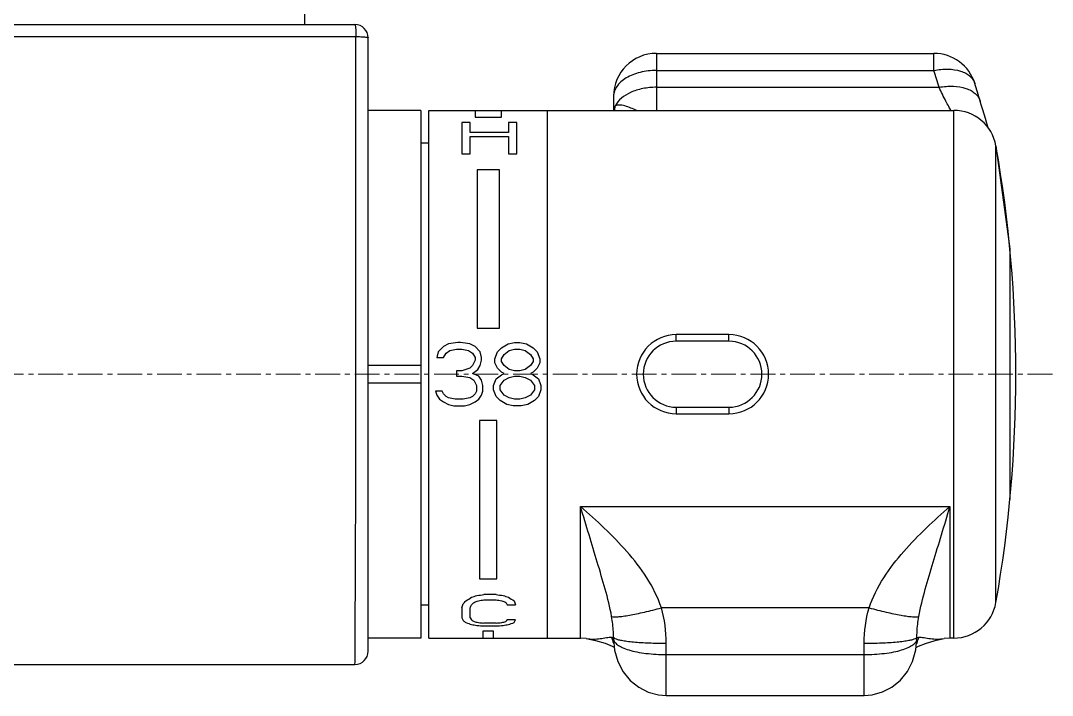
# Model space of a CAD drawing. Extents: x 0 to 3160, y 0 to 2315.
# Drawn here: x 1120.7 to 1199, y 1905.8 to 1956.9 of the extents above; entities that cross this region are included whole.
import ezdxf

# ---------------------------------------------------------------- set-up
doc = ezdxf.new("R2010")
doc.units = 0
doc.header["$LTSCALE"] = 10
doc.header["$MEASUREMENT"] = 0
doc.linetypes.add('CENTER', pattern=[0.6, 0.375, -0.075, 0.075, -0.075])
doc.linetypes.add('CENTER2', pattern=[28.575, 19.05, -3.175, 3.175, -3.175])
doc.layers.add('Cneter', color=1, linetype='CENTER2', lineweight=13)
doc.layers.add('DEF_LAYER_ASSEM_MEMBER', color=7, linetype='CONTINUOUS')

msp = doc.modelspace()

# ---------------------------------------------------------------- linework, layer by layer
at = {"layer": 'Cneter', "linetype": 'CENTER', "lineweight": 5, "ltscale": 0.5}
msp.add_line((1198.954, 1930.103), (1001.183, 1930.103), dxfattribs=at)
at = {"layer": 'DEF_LAYER_ASSEM_MEMBER', "color": 7, "linetype": 'Continuous'}
for p, q in [((1142.288, 1956.603), (1142.288, 1963.703)), ((1090.588, 1956.603), (1146.088, 1956.603)), ((1147.088, 1909.099), (1147.088, 1955.603)), ((1168.938, 1954.419), (1189.978, 1954.419)), ((1165.688, 1951.169), (1165.688, 1950.154)), ((1151.088, 1950.103), (1147.088, 1950.103)), ((1151.088, 1950.103), (1151.088, 1910.103)), ((1151.688, 1950.103), (1191.477, 1950.103)), ((1151.688, 1910.103), (1151.688, 1950.103)), ((1160.688, 1910.103), (1160.688, 1950.103)), ((1165.688, 1950.154), (1165.683, 1950.103)), ((1151.688, 1947.603), (1151.088, 1947.603)), ((1194.678, 1947.415), (1195.736, 1939.603)), ((1195.736, 1939.603), (1195.736, 1920.603)), ((1174.438, 1933.103), (1170.438, 1933.103)), ((1170.438, 1927.103), (1174.438, 1927.103)), ((1151.688, 1912.603), (1151.088, 1912.603)), ((1151.088, 1910.103), (1147.088, 1910.103)), ((1151.688, 1910.103), (1163.188, 1910.103)), ((1163.624, 1910.064), (1163.188, 1910.103)), ((1163.62, 1910.065), (1163.627, 1910.064)), ((1165.688, 1910.046), (1165.688, 1910.18)), ((1188.688, 1910.046), (1188.688, 1910.18)), ((1190.749, 1910.064), (1190.756, 1910.065)), ((1191.188, 1910.103), (1190.753, 1910.064)), ((1191.477, 1910.103), (1191.188, 1910.103)), ((1103.556, 1908.099), (1146.088, 1908.099)), ((1169.688, 1905.758), (1184.688, 1905.758))]:
    msp.add_line(p, q, dxfattribs=at)
at = {"layer": 'DEF_LAYER_ASSEM_MEMBER', "color": 9, "linetype": 'Continuous'}
for p, q in [((1103.983, 1955.696), (1146.157, 1955.696)), ((1146.157, 1930.103), (1146.157, 1955.696)), ((1168.938, 1954.419), (1168.938, 1950.103)), ((1189.978, 1953.13), (1189.978, 1954.419)), ((1168.938, 1953.13), (1189.978, 1953.13)), ((1168.938, 1951.852), (1190.364, 1951.852)), ((1193.079, 1952.14), (1193.08, 1952.14)), ((1191.477, 1910.103), (1191.477, 1950.103)), ((1194.678, 1912.79), (1194.678, 1947.415)), ((1170.438, 1932.603), (1170.438, 1933.103)), ((1174.438, 1932.603), (1174.438, 1933.103)), ((1174.438, 1932.603), (1170.438, 1932.603)), ((1170.438, 1927.603), (1174.438, 1927.603)), ((1170.438, 1927.603), (1170.438, 1927.103)), ((1174.438, 1927.603), (1174.438, 1927.103)), ((1163.188, 1920.075), (1191.188, 1920.075)), ((1163.188, 1910.103), (1163.188, 1920.075)), ((1191.188, 1920.075), (1191.188, 1910.103)), ((1185.063, 1912.397), (1169.314, 1912.397)), ((1169.688, 1905.758), (1169.688, 1909.71)), ((1184.688, 1905.758), (1184.688, 1909.71)), ((1169.688, 1908.847), (1184.688, 1908.847))]:
    msp.add_line(p, q, dxfattribs=at)
at = {"layer": 'DEF_LAYER_ASSEM_MEMBER', "color": 40, "linetype": 'Continuous'}
for p, q in [((1155.188, 1950.103), (1155.188, 1949.59)), ((1157.188, 1949.59), (1157.188, 1950.103)), ((1154.813, 1949.181), (1154.188, 1949.181)), ((1154.188, 1949.181), (1154.188, 1946.806)), ((1154.813, 1948.424), (1154.813, 1949.181)), ((1155.188, 1949.59), (1157.188, 1949.59)), ((1158.355, 1949.181), (1157.73, 1949.181)), ((1157.73, 1949.181), (1157.73, 1948.424)), ((1158.355, 1946.806), (1158.355, 1949.181)), ((1157.73, 1948.424), (1154.813, 1948.424)), ((1154.813, 1948.131), (1157.73, 1948.131)), ((1154.813, 1946.806), (1154.813, 1948.131)), ((1157.73, 1948.131), (1157.73, 1946.806)), ((1154.188, 1946.806), (1154.813, 1946.806)), ((1157.73, 1946.806), (1158.355, 1946.806)), ((1157.038, 1945.603), (1155.338, 1945.603)), ((1155.338, 1945.603), (1155.338, 1933.603)), ((1157.038, 1933.603), (1157.038, 1945.603)), ((1155.338, 1933.603), (1157.038, 1933.603)), ((1152.788, 1932.196), (1152.388, 1931.788)), ((1153.188, 1932.401), (1152.788, 1932.196)), ((1152.988, 1931.686), (1153.288, 1931.89)), ((1153.888, 1932.503), (1153.188, 1932.401)), ((1153.288, 1931.89), (1153.788, 1931.992)), ((1153.788, 1931.992), (1154.188, 1931.992)), ((1154.088, 1932.503), (1153.888, 1932.503)), ((1154.788, 1932.401), (1154.088, 1932.503)), ((1154.188, 1931.992), (1154.688, 1931.89)), ((1154.688, 1931.89), (1154.988, 1931.686)), ((1155.188, 1932.196), (1154.788, 1932.401)), ((1155.588, 1931.788), (1155.188, 1932.196)), ((1156.888, 1931.788), (1157.188, 1932.094)), ((1157.188, 1932.094), (1157.688, 1932.401)), ((1157.388, 1931.584), (1157.788, 1931.89)), ((1157.688, 1932.401), (1158.188, 1932.503)), ((1157.788, 1931.89), (1158.188, 1931.992)), ((1158.188, 1932.503), (1158.588, 1932.503)), ((1158.188, 1931.992), (1158.588, 1931.992)), ((1158.588, 1932.503), (1159.088, 1932.401)), ((1158.588, 1931.992), (1158.988, 1931.89)), ((1158.988, 1931.89), (1159.388, 1931.584)), ((1159.088, 1932.401), (1159.588, 1932.094)), ((1159.588, 1932.094), (1159.888, 1931.788)), ((1152.388, 1931.788), (1152.288, 1931.379)), ((1152.288, 1931.379), (1152.788, 1931.379)), ((1152.788, 1931.379), (1152.988, 1931.686)), ((1154.988, 1931.686), (1155.188, 1931.379)), ((1155.188, 1931.175), (1154.988, 1930.767)), ((1155.188, 1931.379), (1155.188, 1931.175)), ((1155.688, 1931.379), (1155.588, 1931.788)), ((1155.588, 1930.767), (1155.688, 1931.175)), ((1155.688, 1931.175), (1155.688, 1931.379)), ((1156.688, 1931.277), (1156.888, 1931.788)), ((1156.688, 1930.971), (1156.688, 1931.277)), ((1157.188, 1931.277), (1157.388, 1931.584)), ((1157.188, 1931.073), (1157.188, 1931.277)), ((1159.388, 1931.584), (1159.588, 1931.277)), ((1159.588, 1931.277), (1159.588, 1931.073)), ((1159.888, 1931.788), (1160.088, 1931.277)), ((1160.088, 1931.277), (1160.088, 1930.971)), ((1151.088, 1930.753), (1147.088, 1930.753)), ((1154.188, 1930.358), (1153.788, 1930.358)), ((1153.788, 1930.358), (1153.788, 1929.949)), ((1154.788, 1930.562), (1154.188, 1930.358)), ((1154.988, 1930.767), (1154.788, 1930.562)), ((1154.988, 1930.154), (1155.388, 1930.46)), ((1155.388, 1930.46), (1155.588, 1930.767)), ((1156.888, 1930.562), (1156.688, 1930.971)), ((1157.188, 1930.256), (1156.888, 1930.562)), ((1157.388, 1930.767), (1157.188, 1931.073)), ((1157.788, 1930.46), (1157.388, 1930.767)), ((1158.188, 1930.358), (1157.788, 1930.46)), ((1158.588, 1930.358), (1158.188, 1930.358)), ((1158.988, 1930.46), (1158.588, 1930.358)), ((1159.388, 1930.767), (1158.988, 1930.46)), ((1159.588, 1931.073), (1159.388, 1930.767)), ((1159.888, 1930.562), (1159.588, 1930.256)), ((1160.088, 1930.971), (1159.888, 1930.562)), ((1153.788, 1929.949), (1154.188, 1929.949)), ((1154.188, 1929.949), (1154.788, 1929.847)), ((1154.788, 1929.847), (1155.088, 1929.643)), ((1155.488, 1929.949), (1154.988, 1930.154)), ((1155.088, 1929.643), (1155.288, 1929.235)), ((1155.688, 1929.643), (1155.488, 1929.949)), ((1155.788, 1929.235), (1155.688, 1929.643)), ((1156.588, 1929.235), (1156.788, 1929.745)), ((1156.788, 1929.745), (1157.188, 1930.052)), ((1157.088, 1929.235), (1157.388, 1929.643)), ((1157.388, 1930.154), (1157.188, 1930.256)), ((1157.188, 1930.052), (1157.388, 1930.154)), ((1157.388, 1929.643), (1157.788, 1929.847)), ((1157.788, 1929.847), (1158.188, 1929.949)), ((1158.188, 1929.949), (1158.588, 1929.949)), ((1158.588, 1929.949), (1158.988, 1929.847)), ((1158.988, 1929.847), (1159.388, 1929.643)), ((1159.588, 1930.256), (1159.388, 1930.154)), ((1159.388, 1930.154), (1159.588, 1930.052)), ((1159.388, 1929.643), (1159.688, 1929.235)), ((1159.588, 1930.052), (1159.988, 1929.745)), ((1159.988, 1929.745), (1160.188, 1929.235)), ((1147.088, 1929.453), (1151.088, 1929.453)), ((1152.688, 1928.826), (1152.188, 1928.826)), ((1152.188, 1928.826), (1152.288, 1928.52)), ((1152.788, 1928.622), (1152.688, 1928.826)), ((1155.288, 1928.826), (1155.188, 1928.622)), ((1155.288, 1929.235), (1155.288, 1928.826)), ((1155.688, 1928.52), (1155.788, 1928.826)), ((1155.788, 1928.826), (1155.788, 1929.235)), ((1156.588, 1928.928), (1156.588, 1929.235)), ((1156.788, 1928.418), (1156.588, 1928.928)), ((1157.088, 1928.928), (1157.088, 1929.235)), ((1157.388, 1928.52), (1157.088, 1928.928)), ((1159.688, 1928.928), (1159.388, 1928.52)), ((1159.688, 1929.235), (1159.688, 1928.928)), ((1160.188, 1928.928), (1159.988, 1928.418)), ((1160.188, 1929.235), (1160.188, 1928.928)), ((1152.288, 1928.52), (1152.488, 1928.213)), ((1152.488, 1928.213), (1152.788, 1928.009)), ((1152.988, 1928.418), (1152.788, 1928.622)), ((1152.788, 1928.009), (1153.188, 1927.805)), ((1153.188, 1928.315), (1152.988, 1928.418)), ((1153.688, 1928.213), (1153.188, 1928.315)), ((1154.288, 1928.213), (1153.688, 1928.213)), ((1154.788, 1928.315), (1154.288, 1928.213)), ((1154.988, 1928.418), (1154.788, 1928.315)), ((1154.788, 1927.805), (1155.188, 1928.009)), ((1155.188, 1928.622), (1154.988, 1928.418)), ((1155.188, 1928.009), (1155.488, 1928.213)), ((1155.488, 1928.213), (1155.688, 1928.52)), ((1157.088, 1928.111), (1156.788, 1928.418)), ((1157.588, 1927.805), (1157.088, 1928.111)), ((1157.788, 1928.315), (1157.388, 1928.52)), ((1158.188, 1928.213), (1157.788, 1928.315)), ((1158.588, 1928.213), (1158.188, 1928.213)), ((1158.988, 1928.315), (1158.588, 1928.213)), ((1159.388, 1928.52), (1158.988, 1928.315)), ((1159.688, 1928.111), (1159.188, 1927.805)), ((1159.988, 1928.418), (1159.688, 1928.111)), ((1153.188, 1927.805), (1153.588, 1927.703)), ((1153.588, 1927.703), (1154.388, 1927.703)), ((1154.388, 1927.703), (1154.788, 1927.805)), ((1158.088, 1927.703), (1157.588, 1927.805)), ((1158.688, 1927.703), (1158.088, 1927.703)), ((1159.188, 1927.805), (1158.688, 1927.703)), ((1156.838, 1926.603), (1155.538, 1926.603)), ((1155.538, 1926.603), (1155.538, 1914.603)), ((1156.838, 1914.603), (1156.838, 1926.603)), ((1155.538, 1914.603), (1156.838, 1914.603)), ((1156.793, 1913.399), (1155.855, 1913.399)), ((1154.188, 1912.395), (1154.188, 1911.645)), ((1154.813, 1911.645), (1154.813, 1912.395)), ((1155.855, 1912.996), (1156.793, 1912.996)), ((1157.626, 1912.625), (1158.251, 1912.625)), ((1156.793, 1911.237), (1155.855, 1911.237)), ((1155.855, 1911.024), (1156.793, 1911.024)), ((1158.251, 1911.473), (1157.626, 1911.473)), ((1156.588, 1910.616), (1155.788, 1910.616)), ((1155.788, 1910.616), (1155.788, 1910.103)), ((1156.588, 1910.103), (1156.588, 1910.616))]:
    msp.add_line(p, q, dxfattribs=at)
at = {"layer": 'DEF_LAYER_ASSEM_MEMBER', "color": 7, "linetype": 'Continuous'}
for points in [[(1194.098, 1948.77), (1194.042, 1948.943), (1193.962, 1949.202), (1193.873, 1949.49), (1193.777, 1949.807), (1193.674, 1950.152), (1193.565, 1950.523), (1193.485, 1950.798)], [(1163.622, 1910.065), (1164.312, 1909.92), (1165.045, 1909.702), (1165.577, 1909.479), (1165.749, 1909.379)], [(1165.688, 1910.051), (1165.766, 1909.191), (1166.018, 1908.32), (1166.421, 1907.55), (1166.954, 1906.897), (1167.595, 1906.38), (1168.318, 1906.012), (1169.089, 1905.805), (1169.691, 1905.758)], [(1184.686, 1905.758), (1185.302, 1905.808), (1186.073, 1906.017), (1186.793, 1906.387), (1187.432, 1906.906), (1187.962, 1907.559), (1188.362, 1908.329), (1188.612, 1909.2), (1188.688, 1910.051)], [(1188.628, 1909.379), (1188.798, 1909.478), (1189.33, 1909.701), (1190.063, 1909.919), (1190.755, 1910.065)]]:
    msp.add_lwpolyline(points, dxfattribs=at)
for centre, radius, start, end in [((1146.088, 1955.603), 1, 0, 90), ((1168.938, 1951.169), 3.25, 90.00061, 179.99939), ((1189.978, 1951.169), 3.25, 17.38948, 90.00004), ((1128.511, 1931.927), 67.658, 16.19558, 17.38309), ((1191.477, 1946.853), 3.25, 9.96966, 90), ((1096.188, 1930.103), 100, 350.03034, 9.96966), ((1170.438, 1930.103), 3, 90, 270), ((1174.438, 1930.103), 3, 270, 90), ((1191.477, 1913.353), 3.25, 270, 350.03034), ((1146.088, 1909.099), 1, 270, 0)]:
    msp.add_arc(centre, radius, start, end, dxfattribs=at)
at = {"layer": 'DEF_LAYER_ASSEM_MEMBER', "color": 9, "linetype": 'Continuous'}
for centre, radius, start, end in [((1128.517, 1933.889), 64.402, 16.19565, 17.38315), ((1163.703, 1950.566), 2.11, 347.17225, 356.02087), ((1170.438, 1930.103), 2.5, 90, 270), ((1174.438, 1930.103), 2.5, 270, 90), ((1168.421, 1910.855), 2.96, 193.58716, 194.21417), ((1168.418, 1910.854), 2.957, 194.21407, 195.48873), ((1168.414, 1910.853), 2.953, 195.4888, 196.55365), ((1168.398, 1910.848), 2.936, 196.54962, 203.11016), ((1188.504, 1910.289), 0.227, 307.86248, 308.45304), ((1185.978, 1910.848), 2.936, 336.91396, 343.40156), ((1185.962, 1910.853), 2.952, 343.3976, 344.51143), ((1185.958, 1910.854), 2.957, 344.51148, 345.7863), ((1185.955, 1910.855), 2.96, 345.7862, 346.41289)]:
    msp.add_arc(centre, radius, start, end, dxfattribs=at)
at = {"layer": 'DEF_LAYER_ASSEM_MEMBER', "color": 40, "linetype": 'Continuous'}
for centre, major_axis, ratio, start_param, end_param in [((1144.459, 1930.103), (0, 20), 0.979167, -2.603189, -2.578218), ((1134.001, 1930.103), (39.167, 0), 0.510638, -1.007421, -0.994788), ((1102.001, 1930.103), (97.917, 0), 0.204255, -0.994788, -0.988432), ((1210.647, 1930.103), (97.917, 0), 0.204255, -2.153161, -2.146805), ((1178.647, 1930.103), (39.167, 0), 0.510638, -2.146805, -2.134171), ((1168.188, 1930.103), (0, 20), 0.979167, -3.704968, -3.679996), ((1152.368, 1930.103), (0, 20), 0.195833, -2.658078, -2.627794), ((1149.48, 1930.103), (0, 20), 0.489583, -2.627794, -2.603189), ((1152.537, 1930.103), (0, 20), 0.244792, -2.658078, -2.633891), ((1148.57, 1930.103), (0, 20), 0.652777, -2.633891, -2.615535), ((1140.376, 1930.103), (29.375, 0), 0.680851, -1.044739, -1.032393), ((1115.272, 1930.103), (78.333, 0), 0.255319, -1.032393, -1.026186), ((1197.376, 1930.103), (78.333, 0), 0.255319, -2.115407, -2.1092), ((1172.272, 1930.103), (29.375, 0), 0.680851, -2.1092, -2.096854), ((1160.799, 1930.103), (0, 20), 0.326388, -3.66765, -3.649294), ((1160.155, 1930.103), (0, 20), 0.195833, -3.679996, -3.649294), ((1155.697, 1930.103), (0, 20), 0.195833, -3.536916, -3.508265), ((1156.699, 1930.103), (0, 20), 0.244792, -3.536916, -3.513969), ((1157.803, 1930.103), (0, 20), 0.489583, -3.508265, -3.48557), ((1161.105, 1930.103), (0, 20), 0.979167, -3.48557, -3.463058), ((1159.668, 1930.103), (0, 20), 0.652778, -3.513969, -3.496893), ((1167.293, 1930.103), (39.167, 0), 0.510638, -1.892262, -1.88107), ((1165.345, 1930.103), (29.375, 0), 0.680851, -1.926097, -1.914774), ((1185.23, 1930.103), (97.917, 0), 0.204255, -1.88107, -1.875489), ((1181.855, 1930.103), (78.333, 0), 0.255319, -1.914774, -1.909129), ((1130.793, 1930.103), (78.333, 0), 0.255319, -1.232464, -1.226819), ((1127.418, 1930.103), (97.917, 0), 0.204255, -1.266104, -1.260523), ((1147.303, 1930.103), (29.375, 0), 0.680851, -1.226819, -1.215496), ((1145.355, 1930.103), (39.167, 0), 0.510638, -1.260523, -1.249331), ((1155.251, 1930.103), (0, 20), 0.326389, -2.786292, -2.769216), ((1151.543, 1930.103), (0, 20), 0.979167, -2.820127, -2.797615), ((1156.826, 1930.103), (0, 20), 0.195833, -2.797615, -2.769216)]:
    msp.add_ellipse(centre, major_axis=major_axis, ratio=ratio, start_param=start_param, end_param=end_param, dxfattribs=at)
at = {"layer": 'DEF_LAYER_ASSEM_MEMBER', "color": 9, "linetype": 'Continuous'}
for points, start_tangent, end_tangent in [([(1146.088, 1956.603), (1146.101, 1956.586), (1146.113, 1956.535), (1146.124, 1956.453), (1146.135, 1956.342), (1146.143, 1956.206), (1146.15, 1956.049), (1146.157, 1955.696)], (1, 0), (0.006448, -0.999979)), ([(1146.157, 1955.696), (1146.518, 1955.687), (1146.819, 1955.667), (1146.934, 1955.653), (1147.019, 1955.637), (1147.071, 1955.618), (1147.088, 1955.603)], (0.999746, 0.022532), (0, -1)), ([(1168.938, 1953.13), (1167.695, 1952.98), (1166.641, 1952.556), (1166.236, 1952.259), (1165.936, 1951.92), (1165.751, 1951.552), (1165.688, 1951.169)], (-1, 0), (0, -1)), ([(1189.978, 1953.13), (1191.051, 1953.226), (1191.996, 1953.077), (1192.384, 1952.915), (1192.7, 1952.701), (1192.934, 1952.44), (1193.079, 1952.141)], (0.980742, 0.195306), (0.298961, -0.954265)), ([(1168.938, 1951.852), (1167.902, 1951.749), (1167.418, 1951.624), (1166.974, 1951.453), (1165.808, 1950.419)], (-1, 0), (-0.4206, -0.907246)), ([(1190.364, 1951.852), (1191.451, 1951.933), (1192.405, 1951.767), (1192.796, 1951.596), (1193.112, 1951.372), (1193.344, 1951.104), (1193.485, 1950.798)], (0.983358, 0.18168), (0.278973, -0.960299)), ([(1191.269, 1950.099), (1191.099, 1950.393), (1190.887, 1950.793), (1190.364, 1951.852)], (-0.525837, 0.850585), (-0.43211, 0.901821)), ([(1165.808, 1950.419), (1165.719, 1950.302), (1165.688, 1950.157)], (-0.74991, -0.66154), (-0.000035, -1)), ([(1167.445, 1950.097), (1166.547, 1950.437), (1166.329, 1950.487), (1166.126, 1950.505), (1165.808, 1950.419)], (-0.927815, 0.373039), (-0.798034, -0.602612)), ([(1146.088, 1908.099), (1146.098, 1909.765), (1146.122, 1914.52), (1146.146, 1921.661), (1146.157, 1930.103)], (0.008791, 0.999961), (-0.000001, 1)), ([(1169.314, 1912.397), (1168.201, 1914.672), (1166.69, 1916.665), (1164.981, 1918.442), (1163.188, 1920.075)], (-0.316993, 0.948428), (-0.752295, 0.658826)), ([(1165.544, 1911.733), (1165.055, 1913.81), (1164.458, 1915.845), (1163.828, 1917.923), (1163.188, 1920.075)], (-0.172383, 0.98503), (-0.280458, 0.959866)), ([(1185.063, 1912.397), (1186.175, 1914.672), (1187.686, 1916.664), (1189.396, 1918.441), (1191.188, 1920.075)], (0.31695, 0.948442), (0.752289, 0.658833)), ([(1188.832, 1911.733), (1189.322, 1913.81), (1189.918, 1915.845), (1190.548, 1917.923), (1191.188, 1920.075)], (0.172369, 0.985032), (0.280461, 0.959866)), ([(1165.544, 1911.733), (1165.735, 1911.709), (1166.029, 1911.719), (1166.418, 1911.761), (1166.89, 1911.836), (1167.432, 1911.94), (1168.029, 1912.071), (1169.314, 1912.397)], (0.959199, -0.282733), (0.964259, 0.264961)), ([(1169.688, 1909.71), (1169.314, 1912.397)], (-0.000009, 1), (-0.268415, 0.963303)), ([(1184.688, 1909.71), (1185.063, 1912.397)], (0, 1), (0.268411, 0.963305)), ([(1185.063, 1912.397), (1186.348, 1912.071), (1186.944, 1911.94), (1187.486, 1911.836), (1187.959, 1911.761), (1188.347, 1911.719), (1188.641, 1911.709), (1188.832, 1911.733)], (0.964259, -0.264962), (0.959198, 0.282736)), ([(1165.688, 1910.18), (1165.678, 1910.571), (1165.544, 1911.733)], (-0.000005, 1), (-0.172405, 0.985026)), ([(1188.688, 1910.18), (1188.698, 1910.571), (1188.832, 1911.733)], (0, 1), (0.172409, 0.985025)), ([(1163.628, 1910.064), (1164.155, 1910.02), (1164.669, 1910.058), (1165.15, 1910.132), (1165.364, 1910.16), (1165.544, 1910.159)], (0.985177, -0.171539), (0.98963, -0.143639)), ([(1165.544, 1910.159), (1165.623, 1910.145), (1165.673, 1910.128)], (0.989592, -0.143905), (0.877052, -0.480396)), ([(1165.688, 1910.18), (1165.701, 1910.143)], (0, -1), (0.556417, -0.830903)), ([(1165.688, 1910.047), (1165.707, 1909.928), (1165.763, 1909.815), (1165.857, 1909.702), (1165.988, 1909.59), (1166.353, 1909.384), (1166.847, 1909.202), (1167.452, 1909.052), (1168.146, 1908.942), (1169.688, 1908.847)], (-0.000055, -1), (1, -0.000579)), ([(1165.701, 1910.143), (1165.707, 1910.135), (1165.733, 1910.11)], (0.556417, -0.830903), (0.789478, -0.613778)), ([(1165.733, 1910.11), (1165.745, 1910.101), (1165.789, 1910.076)], (0.789478, -0.613778), (0.888935, -0.458033)), ([(1165.789, 1910.076), (1165.993, 1910), (1166.301, 1909.93), (1166.706, 1909.867), (1167.194, 1909.813), (1168.367, 1909.736), (1169.688, 1909.71)], (0.888935, -0.458033), (1, 0)), ([(1184.688, 1909.71), (1186.01, 1909.736), (1187.182, 1909.813), (1187.671, 1909.867), (1188.075, 1909.93), (1188.384, 1910), (1188.588, 1910.076)], (1, 0), (0.888935, 0.458034)), ([(1184.688, 1908.847), (1186.231, 1908.942), (1186.924, 1909.052), (1187.53, 1909.202), (1188.024, 1909.384), (1188.389, 1909.59), (1188.519, 1909.702), (1188.613, 1909.815), (1188.67, 1909.928), (1188.688, 1910.047)], (1, 0.000578), (-0.000055, 1)), ([(1188.588, 1910.076), (1188.604, 1910.084), (1188.643, 1910.11)], (0.888935, 0.458034), (0.789466, 0.613794)), ([(1188.645, 1910.111), (1188.655, 1910.119), (1188.676, 1910.143)], (0.783098, 0.621899), (0.556419, 0.830902)), ([(1188.676, 1910.143), (1188.688, 1910.18)], (0.556419, 0.830902), (0, 1)), ([(1188.704, 1910.128), (1188.713, 1910.133), (1188.752, 1910.145)], (0.877045, 0.480408), (0.972577, 0.232579)), ([(1188.752, 1910.145), (1188.769, 1910.148), (1188.832, 1910.159)], (0.972577, 0.232579), (0.989591, 0.143905)), ([(1188.832, 1910.159), (1189.012, 1910.16), (1189.226, 1910.132), (1189.708, 1910.058), (1190.222, 1910.02), (1190.749, 1910.064)], (0.989629, 0.143648), (0.985178, 0.171537))]:
    msp.add_spline(points, degree=3, dxfattribs=dict(at, start_tangent=start_tangent, end_tangent=end_tangent))

doc.saveas('drawing.dxf')
